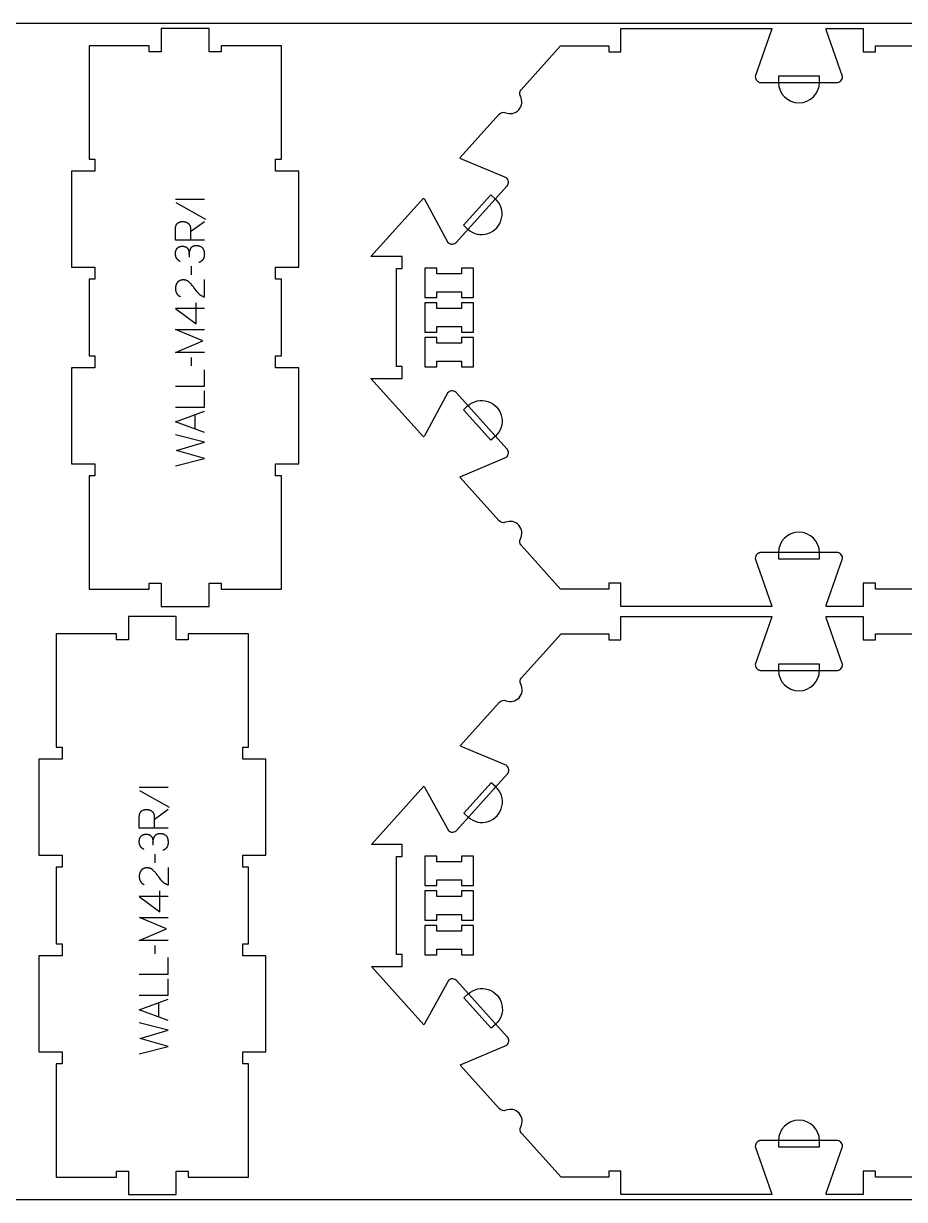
# Model space of a CAD drawing. Extents: x 0 to 4485, y 0 to 10771.
# Drawn here: x 678 to 1592, y 5669 to 6889 of the extents above; entities that cross this region are included whole.
import ezdxf

# ---------------------------------------------------------------- set-up
doc = ezdxf.new("R2010")
doc.units = 0
for name, color, linetype in [('0_SHEET_SPRUCEPLY_2440X122', 1, 'CONTINUOUS'), ('1_ANYTOOL_1MMDEEP_LABELS_S', 2, 'CONTINUOUS'), ('3_ANYTOOL_CUTTHROUGH_INSID', 4, 'CONTINUOUS'), ('4_ANYTOOL_CUTTHROUGH_OUTSI', 5, 'CONTINUOUS'), ('5_ANYTOOL_HALF_MILL_9MM_IN', 3, 'CONTINUOUS')]:
    doc.layers.add(name, color=color, linetype=linetype)

msp = doc.modelspace()

# ---------------------------------------------------------------- linework, layer by layer
at = {"layer": '0_SHEET_SPRUCEPLY_2440X122'}
msp.add_lwpolyline([(371.7, 6889.4), (371.7, 5669.4), (2811.7, 5669.4), (2811.7, 6889.4)], close=True, dxfattribs=at)
at = {"layer": '1_ANYTOOL_1MMDEEP_LABELS_S', "color": 2}
for points in [[(835.7, 6707.2), (865.7, 6707.2)], [(836.1, 6703.7), (866.9, 6686.5)], [(865.7, 6664.7), (835.7, 6664.7), (835.7, 6676.1), (835.7, 6676.5), (835.7, 6677), (835.7, 6677.2), (835.7, 6677.5), (835.7, 6677.7), (835.8, 6677.9), (835.8, 6678.1), (835.8, 6678.3), (835.9, 6678.6), (835.9, 6678.8), (836, 6679), (836, 6679.2), (836.1, 6679.3), (836.1, 6679.5), (836.2, 6679.7), (836.3, 6679.9), (836.3, 6680.1), (836.4, 6680.3), (836.5, 6680.4), (836.6, 6680.6), (836.7, 6680.8), (836.8, 6680.9), (836.9, 6681.1), (837, 6681.2), (837.1, 6681.4), (837.2, 6681.5), (837.3, 6681.6), (837.4, 6681.8), (837.5, 6681.9), (837.6, 6682), (837.7, 6682.2), (837.9, 6682.3), (838, 6682.4), (838.1, 6682.5), (838.3, 6682.6), (838.4, 6682.7), (838.6, 6682.8), (838.7, 6682.9), (838.9, 6683), (839, 6683.1), (839.2, 6683.2), (839.4, 6683.2), (839.5, 6683.3), (839.7, 6683.4), (839.9, 6683.5), (840.1, 6683.5), (840.3, 6683.6), (840.4, 6683.6), (840.6, 6683.7), (840.8, 6683.7), (841, 6683.8), (841.2, 6683.8), (841.4, 6683.9), (841.7, 6683.9), (841.9, 6683.9), (842.1, 6684), (842.3, 6684), (842.5, 6684), (843, 6684), (843.5, 6684), (843.7, 6684), (843.9, 6684), (844, 6684), (844.2, 6684), (844.4, 6684), (844.5, 6684), (844.7, 6683.9), (844.9, 6683.9), (845.1, 6683.9), (845.2, 6683.8), (845.4, 6683.8), (845.6, 6683.8), (845.7, 6683.7), (845.9, 6683.7), (846, 6683.6), (846.2, 6683.6), (846.4, 6683.5), (846.5, 6683.5), (846.7, 6683.4), (846.9, 6683.3), (847, 6683.3), (847.2, 6683.2), (847.3, 6683.1), (847.5, 6683), (847.6, 6682.9), (847.8, 6682.8), (847.9, 6682.8), (848.1, 6682.7), (848.2, 6682.6), (848.4, 6682.5), (848.5, 6682.4), (848.7, 6682.2), (848.8, 6682.1), (849, 6682), (849.1, 6681.9), (849.2, 6681.8), (849.4, 6681.7), (849.5, 6681.5), (849.6, 6681.4), (849.7, 6681.3), (849.8, 6681.1), (849.9, 6681), (850, 6680.9), (850.1, 6680.7), (850.2, 6680.6), (850.3, 6680.5), (850.4, 6680.3), (850.5, 6680.2), (850.5, 6680), (850.6, 6679.9), (850.7, 6679.7), (850.7, 6679.5), (850.8, 6679.4), (850.9, 6679.2), (850.9, 6679.1), (850.9, 6678.9), (851, 6678.7), (851, 6678.5), (851, 6678.4), (851.1, 6678.2), (851.1, 6678), (851.1, 6677.8), (851.1, 6677.7), (851.2, 6675.7), (851.2, 6673.7), (851.2, 6664.7)], [(851.2, 6673.7), (865.7, 6684.2)], [(840.6, 6642.6), (840.3, 6642.7), (840, 6642.9), (839.7, 6643.1), (839.4, 6643.3), (839.2, 6643.4), (838.9, 6643.6), (838.7, 6643.8), (838.5, 6643.9), (838.4, 6644), (838.3, 6644.1), (838.2, 6644.2), (838.1, 6644.3), (838, 6644.4), (837.9, 6644.6), (837.8, 6644.7), (837.7, 6644.8), (837.6, 6644.9), (837.5, 6645), (837.4, 6645.1), (837.3, 6645.2), (837.2, 6645.4), (837.1, 6645.5), (837, 6645.6), (837, 6645.7), (836.9, 6645.9), (836.8, 6646), (836.7, 6646.1), (836.7, 6646.3), (836.6, 6646.4), (836.5, 6646.5), (836.5, 6646.7), (836.4, 6646.8), (836.3, 6646.9), (836.3, 6647.1), (836.2, 6647.2), (836.2, 6647.4), (836.1, 6647.5), (836.1, 6647.7), (836, 6647.8), (836, 6648.1), (835.9, 6648.4), (835.8, 6648.7), (835.8, 6649.1), (835.7, 6649.4), (835.7, 6649.7), (835.7, 6650.1), (835.7, 6650.4), (835.7, 6650.8), (835.7, 6651), (835.7, 6651.2), (835.7, 6651.4), (835.7, 6651.6), (835.7, 6651.8), (835.7, 6652), (835.7, 6652.2), (835.8, 6652.4), (835.8, 6652.6), (835.8, 6652.8), (835.9, 6652.9), (835.9, 6653.1), (836, 6653.3), (836, 6653.5), (836.1, 6653.7), (836.1, 6653.8), (836.2, 6654), (836.3, 6654.2), (836.3, 6654.3), (836.4, 6654.5), (836.5, 6654.7), (836.5, 6654.8), (836.6, 6655), (836.7, 6655.1), (836.8, 6655.3), (836.9, 6655.4), (837, 6655.6), (837.1, 6655.7), (837.2, 6655.9), (837.3, 6656), (837.4, 6656.1), (837.5, 6656.3), (837.7, 6656.4), (837.8, 6656.5), (837.9, 6656.7), (838, 6656.8), (838.2, 6656.9), (838.3, 6657), (838.4, 6657.1), (838.6, 6657.2), (838.7, 6657.3), (838.9, 6657.4), (839, 6657.5), (839.2, 6657.6), (839.3, 6657.6), (839.5, 6657.7), (839.7, 6657.8), (839.8, 6657.9), (840, 6657.9), (840.2, 6658), (840.3, 6658), (840.5, 6658.1), (840.7, 6658.1), (840.9, 6658.2), (841.1, 6658.2), (841.3, 6658.2), (841.5, 6658.3), (841.7, 6658.3), (841.9, 6658.3), (842.1, 6658.3), (842.3, 6658.3), (842.5, 6658.3), (842.7, 6658.4), (843.2, 6658.3), (843.6, 6658.3), (843.9, 6658.3), (844.2, 6658.3), (844.5, 6658.2), (844.7, 6658.2), (844.8, 6658.2), (844.9, 6658.2), (845.1, 6658.1), (845.2, 6658.1), (845.4, 6658.1), (845.5, 6658), (845.6, 6658), (845.7, 6657.9), (845.9, 6657.9), (846, 6657.9), (846.1, 6657.8), (846.2, 6657.8), (846.3, 6657.7), (846.4, 6657.6), (846.5, 6657.6), (846.7, 6657.5), (846.8, 6657.5), (846.9, 6657.4), (847, 6657.3), (847, 6657.3), (847.1, 6657.2), (847.3, 6657), (847.5, 6656.9), (847.7, 6656.7), (847.8, 6656.6), (847.9, 6656.5), (848, 6656.4), (848, 6656.3), (848.1, 6656.2), (848.2, 6656.2), (848.3, 6656.1), (848.3, 6656), (848.4, 6655.9), (848.4, 6655.8), (848.5, 6655.7), (848.6, 6655.6), (848.6, 6655.5), (848.7, 6655.4), (848.7, 6655.3), (848.8, 6655.2), (848.8, 6655.1), (848.9, 6655), (848.9, 6654.9), (849, 6654.8), (849, 6654.7), (849.1, 6654.6), (849.1, 6654.5), (849.2, 6654.3), (849.3, 6654.1), (849.3, 6653.9), (849.4, 6653.7), (849.5, 6653.4), (849.5, 6653.2), (849.6, 6653), (849.6, 6652.8), (849.7, 6652.5), (849.7, 6652.3), (849.7, 6652.1), (849.8, 6651.8), (849.8, 6651.6), (849.8, 6651.4), (849.8, 6651.1), (849.8, 6650.9), (849.8, 6650.6), (849.9, 6646.9)], [(849.9, 6649.7), (849.9, 6650.1), (849.9, 6650.6), (850, 6651), (850.1, 6651.4), (850.1, 6651.8), (850.2, 6652.3), (850.3, 6652.7), (850.4, 6653.1), (850.5, 6653.5), (850.6, 6653.9), (850.8, 6654.3), (850.9, 6654.7), (851.1, 6655), (851.3, 6655.4), (851.4, 6655.8), (851.6, 6656.2), (851.7, 6656.3), (851.8, 6656.5), (851.9, 6656.6), (851.9, 6656.7), (852, 6656.8), (852, 6656.9), (852.1, 6656.9), (852.2, 6657), (852.2, 6657.1), (852.3, 6657.2), (852.4, 6657.2), (852.4, 6657.3), (852.5, 6657.4), (852.6, 6657.5), (852.6, 6657.5), (852.7, 6657.6), (852.8, 6657.7), (852.8, 6657.7), (852.9, 6657.8), (853, 6657.8), (853.1, 6657.9), (853.1, 6658), (853.2, 6658), (853.3, 6658.1), (853.4, 6658.1), (853.5, 6658.2), (853.5, 6658.2), (853.6, 6658.3), (853.7, 6658.3), (853.8, 6658.4), (853.9, 6658.4), (854, 6658.5), (854.1, 6658.5), (854.2, 6658.6), (854.3, 6658.6), (854.3, 6658.6), (854.5, 6658.7), (854.7, 6658.8), (854.9, 6658.8), (855.1, 6658.9), (855.4, 6658.9), (855.6, 6659), (855.8, 6659), (856, 6659.1), (856.2, 6659.1), (856.5, 6659.1), (856.7, 6659.1), (857, 6659.1), (857.2, 6659.1), (857.5, 6659.1), (857.8, 6659.1), (858, 6659.1), (858.3, 6659.1), (858.6, 6659.1), (858.8, 6659), (859.1, 6659), (859.3, 6659), (859.5, 6658.9), (859.8, 6658.9), (860, 6658.8), (860.2, 6658.8), (860.5, 6658.7), (860.7, 6658.6), (860.9, 6658.6), (861.1, 6658.5), (861.3, 6658.4), (861.5, 6658.3), (861.7, 6658.2), (861.9, 6658.2), (862, 6658.1), (862.2, 6657.9), (862.4, 6657.8), (862.5, 6657.7), (862.7, 6657.6), (862.9, 6657.5), (863, 6657.4), (863.1, 6657.3), (863.2, 6657.2), (863.2, 6657.2), (863.3, 6657.1), (863.4, 6657), (863.4, 6656.9), (863.5, 6656.9), (863.6, 6656.8), (863.7, 6656.6), (863.8, 6656.5), (863.9, 6656.3), (864, 6656.2), (864.1, 6656), (864.3, 6655.8), (864.4, 6655.6), (864.5, 6655.5), (864.5, 6655.3), (864.6, 6655.1), (864.7, 6654.9), (864.8, 6654.7), (864.9, 6654.5), (865, 6654.3), (865, 6654.1), (865.1, 6653.9), (865.2, 6653.7), (865.2, 6653.5), (865.3, 6653.3), (865.3, 6653.1), (865.4, 6652.8), (865.4, 6652.6), (865.5, 6652.4), (865.5, 6652.1), (865.5, 6651.9), (865.6, 6651.4), (865.6, 6650.9), (865.6, 6650.4), (865.7, 6649.9), (865.7, 6649.5), (865.6, 6649.1), (865.6, 6648.7), (865.6, 6648.4), (865.5, 6648), (865.5, 6647.9), (865.5, 6647.7), (865.4, 6647.5), (865.4, 6647.4), (865.3, 6647.2), (865.3, 6647), (865.3, 6646.9), (865.2, 6646.7), (865.2, 6646.5), (865.1, 6646.4), (865, 6646.2), (865, 6646.1), (864.9, 6645.9), (864.9, 6645.8), (864.8, 6645.6), (864.7, 6645.5), (864.6, 6645.4), (864.6, 6645.2), (864.5, 6645.1), (864.4, 6644.9), (864.3, 6644.8), (864.2, 6644.7), (864.1, 6644.5), (864, 6644.4), (864, 6644.3), (863.9, 6644.2), (863.8, 6644), (863.6, 6643.9), (863.5, 6643.8), (863.4, 6643.7), (863.3, 6643.6), (863.2, 6643.5), (863.1, 6643.4), (863, 6643.2), (862.8, 6643.1), (862.7, 6643), (862.6, 6642.9), (862.4, 6642.8), (862.3, 6642.7), (862.2, 6642.6), (862, 6642.5), (861.9, 6642.4), (861.7, 6642.3), (861.6, 6642.3), (861.3, 6642.1), (861, 6641.9), (860.6, 6641.8), (860.3, 6641.6), (860, 6641.5)], [(851.8, 6637.6), (851.9, 6628.8)], [(865.6, 6623.9), (865.6, 6605.6), (865.1, 6605.7), (864.9, 6605.8), (864.7, 6605.9), (864.4, 6606), (864.2, 6606.1), (864, 6606.2), (863.8, 6606.3), (863.6, 6606.4), (863.4, 6606.5), (863.2, 6606.6), (863, 6606.7), (862.8, 6606.8), (862.6, 6606.9), (862.4, 6607), (862.2, 6607.2), (862, 6607.3), (861.8, 6607.4), (861.6, 6607.6), (861.4, 6607.7), (861.3, 6607.8), (861.1, 6608), (860.9, 6608.1), (860.7, 6608.3), (860.6, 6608.4), (860.4, 6608.6), (860.2, 6608.8), (860.1, 6608.9), (859.9, 6609.1), (859.7, 6609.3), (859.4, 6609.6), (858.2, 6611.1), (857, 6612.6), (855.9, 6614.1), (854.7, 6615.6), (854.2, 6616.4), (853.6, 6617.1), (853, 6617.8), (852.4, 6618.5), (851.8, 6619.2), (851.2, 6619.8), (850.6, 6620.5), (850, 6621.1), (849.9, 6621.2), (849.7, 6621.4), (849.5, 6621.5), (849.4, 6621.6), (849.2, 6621.7), (849, 6621.9), (848.9, 6622), (848.7, 6622.1), (848.5, 6622.2), (848.3, 6622.3), (848.2, 6622.4), (848, 6622.5), (847.8, 6622.6), (847.6, 6622.7), (847.4, 6622.8), (847.2, 6622.8), (847, 6622.9), (846.9, 6623), (846.7, 6623), (846.5, 6623.1), (846.3, 6623.1), (846, 6623.2), (845.8, 6623.2), (845.6, 6623.3), (845.4, 6623.3), (845.2, 6623.3), (845, 6623.4), (844.8, 6623.4), (844.6, 6623.4), (844.3, 6623.4), (844.1, 6623.4), (843.9, 6623.4), (843.6, 6623.4), (843.4, 6623.4), (843.1, 6623.4), (842.9, 6623.4), (842.7, 6623.4), (842.4, 6623.3), (842.2, 6623.3), (842, 6623.3), (841.8, 6623.2), (841.6, 6623.2), (841.3, 6623.1), (841.1, 6623.1), (840.9, 6623), (840.7, 6622.9), (840.5, 6622.9), (840.3, 6622.8), (840.1, 6622.7), (840, 6622.6), (839.8, 6622.5), (839.6, 6622.4), (839.4, 6622.3), (839.3, 6622.2), (839.1, 6622.1), (838.9, 6622), (838.8, 6621.9), (838.6, 6621.8), (838.5, 6621.6), (838.3, 6621.5), (838.2, 6621.3), (838, 6621.2), (837.9, 6621), (837.8, 6620.9), (837.6, 6620.7), (837.5, 6620.6), (837.4, 6620.4), (837.3, 6620.2), (837.2, 6620.1), (837, 6619.9), (836.9, 6619.7), (836.8, 6619.5), (836.7, 6619.4), (836.6, 6619.2), (836.6, 6619), (836.5, 6618.8), (836.4, 6618.6), (836.3, 6618.4), (836.2, 6618.2), (836.2, 6618), (836.1, 6617.8), (836.1, 6617.6), (836, 6617.4), (836, 6617.2), (835.9, 6617), (835.9, 6616.8), (835.8, 6616.6), (835.8, 6616.4), (835.8, 6616.1), (835.7, 6615.9), (835.7, 6615.7), (835.7, 6615.5), (835.7, 6615.2), (835.7, 6615), (835.7, 6614.5), (835.7, 6614.1), (835.7, 6613.8), (835.7, 6613.4), (835.7, 6613.1), (835.8, 6612.7), (835.8, 6612.4), (835.9, 6612.1), (836, 6611.8), (836.1, 6611.4), (836.1, 6611.3), (836.2, 6611.1), (836.2, 6611), (836.3, 6610.8), (836.3, 6610.7), (836.4, 6610.5), (836.4, 6610.4), (836.5, 6610.3), (836.6, 6610.1), (836.6, 6610), (836.7, 6609.8), (836.8, 6609.7), (836.9, 6609.6), (836.9, 6609.4), (837, 6609.3), (837.1, 6609.2), (837.2, 6609), (837.3, 6608.9), (837.4, 6608.8), (837.5, 6608.7), (837.5, 6608.5), (837.6, 6608.4), (837.7, 6608.3), (837.9, 6608.2), (838, 6608.1), (838.1, 6608), (838.2, 6607.8), (838.3, 6607.7), (838.4, 6607.6), (838.5, 6607.5), (838.6, 6607.4), (838.8, 6607.3), (839, 6607.1), (839.3, 6606.9), (839.6, 6606.7), (839.8, 6606.5), (840.1, 6606.4), (840.4, 6606.2), (840.8, 6606)], [(865.7, 6593.7), (835.6, 6593.7), (857, 6577.7)], [(857, 6577.7), (857, 6599.5)], [(865.7, 6548.1), (835.7, 6548.1), (864, 6560.1), (835.8, 6572.1), (865.7, 6572.1)], [(851.8, 6543), (851.9, 6534.2)], [(835.7, 6513.2), (865.7, 6513.2), (865.7, 6530.3)], [(835.7, 6491.4), (865.7, 6491.4), (865.7, 6508.5)], [(865.7, 6465.2), (835.7, 6476.1), (865.7, 6487.1)], [(856.1, 6468.7), (856.1, 6483.6)], [(835.7, 6430.5), (865.7, 6438.2), (836.6, 6446.6), (865.7, 6455.1), (835.7, 6462.6)], [(798.1, 6097.2), (828.1, 6097.2)], [(798.5, 6093.7), (829.3, 6076.5)], [(828.1, 6054.7), (798.1, 6054.7), (798.1, 6066.1), (798.1, 6066.5), (798.1, 6067), (798.1, 6067.2), (798.1, 6067.5), (798.2, 6067.7), (798.2, 6067.9), (798.2, 6068.1), (798.3, 6068.3), (798.3, 6068.6), (798.3, 6068.8), (798.4, 6069), (798.4, 6069.2), (798.5, 6069.3), (798.6, 6069.5), (798.6, 6069.7), (798.7, 6069.9), (798.8, 6070.1), (798.8, 6070.3), (798.9, 6070.4), (799, 6070.6), (799.1, 6070.8), (799.2, 6070.9), (799.3, 6071.1), (799.4, 6071.2), (799.5, 6071.4), (799.6, 6071.5), (799.7, 6071.6), (799.8, 6071.8), (799.9, 6071.9), (800, 6072), (800.2, 6072.2), (800.3, 6072.3), (800.4, 6072.4), (800.6, 6072.5), (800.7, 6072.6), (800.8, 6072.7), (801, 6072.8), (801.1, 6072.9), (801.3, 6073), (801.4, 6073.1), (801.6, 6073.2), (801.8, 6073.2), (801.9, 6073.3), (802.1, 6073.4), (802.3, 6073.5), (802.5, 6073.5), (802.7, 6073.6), (802.9, 6073.6), (803.1, 6073.7), (803.2, 6073.7), (803.4, 6073.8), (803.7, 6073.8), (803.9, 6073.9), (804.1, 6073.9), (804.3, 6073.9), (804.5, 6074), (804.7, 6074), (805, 6074), (805.4, 6074), (805.9, 6074), (806.1, 6074), (806.3, 6074), (806.4, 6074), (806.6, 6074), (806.8, 6074), (807, 6074), (807.1, 6073.9), (807.3, 6073.9), (807.5, 6073.9), (807.6, 6073.8), (807.8, 6073.8), (808, 6073.8), (808.1, 6073.7), (808.3, 6073.7), (808.5, 6073.6), (808.6, 6073.6), (808.8, 6073.5), (808.9, 6073.5), (809.1, 6073.4), (809.3, 6073.3), (809.4, 6073.3), (809.6, 6073.2), (809.7, 6073.1), (809.9, 6073), (810, 6072.9), (810.2, 6072.8), (810.4, 6072.8), (810.5, 6072.7), (810.7, 6072.6), (810.8, 6072.5), (811, 6072.4), (811.1, 6072.2), (811.2, 6072.1), (811.4, 6072), (811.5, 6071.9), (811.7, 6071.8), (811.8, 6071.7), (811.9, 6071.5), (812, 6071.4), (812.1, 6071.3), (812.2, 6071.1), (812.4, 6071), (812.5, 6070.9), (812.5, 6070.7), (812.6, 6070.6), (812.7, 6070.5), (812.8, 6070.3), (812.9, 6070.2), (813, 6070), (813, 6069.9), (813.1, 6069.7), (813.2, 6069.5), (813.2, 6069.4), (813.3, 6069.2), (813.3, 6069.1), (813.4, 6068.9), (813.4, 6068.7), (813.4, 6068.5), (813.5, 6068.4), (813.5, 6068.2), (813.5, 6068), (813.5, 6067.8), (813.5, 6067.7), (813.6, 6065.7), (813.6, 6063.7), (813.6, 6054.7)], [(813.6, 6063.7), (828.1, 6074.2)], [(803, 6032.6), (802.7, 6032.7), (802.4, 6032.9), (802.1, 6033.1), (801.8, 6033.3), (801.6, 6033.4), (801.3, 6033.6), (801.1, 6033.8), (801, 6033.9), (800.8, 6034), (800.7, 6034.1), (800.6, 6034.2), (800.5, 6034.3), (800.4, 6034.4), (800.3, 6034.6), (800.2, 6034.7), (800.1, 6034.8), (800, 6034.9), (799.9, 6035), (799.8, 6035.1), (799.7, 6035.2), (799.6, 6035.4), (799.5, 6035.5), (799.5, 6035.6), (799.4, 6035.7), (799.3, 6035.9), (799.2, 6036), (799.2, 6036.1), (799.1, 6036.3), (799, 6036.4), (798.9, 6036.5), (798.9, 6036.7), (798.8, 6036.8), (798.8, 6036.9), (798.7, 6037.1), (798.7, 6037.2), (798.6, 6037.4), (798.6, 6037.5), (798.5, 6037.7), (798.5, 6037.8), (798.4, 6038.1), (798.3, 6038.4), (798.2, 6038.7), (798.2, 6039.1), (798.1, 6039.4), (798.1, 6039.7), (798.1, 6040.1), (798.1, 6040.4), (798.1, 6040.8), (798.1, 6041), (798.1, 6041.2), (798.1, 6041.4), (798.1, 6041.6), (798.1, 6041.8), (798.1, 6042), (798.2, 6042.2), (798.2, 6042.4), (798.2, 6042.6), (798.3, 6042.8), (798.3, 6042.9), (798.3, 6043.1), (798.4, 6043.3), (798.4, 6043.5), (798.5, 6043.7), (798.5, 6043.8), (798.6, 6044), (798.7, 6044.2), (798.7, 6044.3), (798.8, 6044.5), (798.9, 6044.7), (799, 6044.8), (799, 6045), (799.1, 6045.1), (799.2, 6045.3), (799.3, 6045.4), (799.4, 6045.6), (799.5, 6045.7), (799.6, 6045.9), (799.7, 6046), (799.8, 6046.1), (800, 6046.3), (800.1, 6046.4), (800.2, 6046.5), (800.3, 6046.7), (800.5, 6046.8), (800.6, 6046.9), (800.7, 6047), (800.9, 6047.1), (801, 6047.2), (801.1, 6047.3), (801.3, 6047.4), (801.4, 6047.5), (801.6, 6047.6), (801.8, 6047.6), (801.9, 6047.7), (802.1, 6047.8), (802.2, 6047.9), (802.4, 6047.9), (802.6, 6048), (802.8, 6048), (802.9, 6048.1), (803.1, 6048.1), (803.3, 6048.2), (803.5, 6048.2), (803.7, 6048.2), (803.9, 6048.3), (804.1, 6048.3), (804.3, 6048.3), (804.5, 6048.3), (804.7, 6048.3), (804.9, 6048.3), (805.1, 6048.4), (805.7, 6048.3), (806, 6048.3), (806.3, 6048.3), (806.6, 6048.3), (806.9, 6048.2), (807.1, 6048.2), (807.2, 6048.2), (807.4, 6048.2), (807.5, 6048.1), (807.6, 6048.1), (807.8, 6048.1), (807.9, 6048), (808, 6048), (808.2, 6047.9), (808.3, 6047.9), (808.4, 6047.9), (808.5, 6047.8), (808.6, 6047.8), (808.7, 6047.7), (808.9, 6047.6), (809, 6047.6), (809.1, 6047.5), (809.2, 6047.5), (809.3, 6047.4), (809.4, 6047.3), (809.5, 6047.3), (809.6, 6047.2), (809.7, 6047), (809.9, 6046.9), (810.1, 6046.7), (810.2, 6046.6), (810.3, 6046.5), (810.4, 6046.4), (810.5, 6046.3), (810.5, 6046.2), (810.6, 6046.2), (810.7, 6046.1), (810.7, 6046), (810.8, 6045.9), (810.9, 6045.8), (810.9, 6045.7), (811, 6045.6), (811, 6045.5), (811.1, 6045.4), (811.2, 6045.3), (811.2, 6045.2), (811.3, 6045.1), (811.3, 6045), (811.4, 6044.9), (811.4, 6044.8), (811.5, 6044.7), (811.5, 6044.6), (811.5, 6044.5), (811.6, 6044.3), (811.7, 6044.1), (811.8, 6043.9), (811.8, 6043.7), (811.9, 6043.4), (811.9, 6043.2), (812, 6043), (812, 6042.8), (812.1, 6042.5), (812.1, 6042.3), (812.1, 6042.1), (812.2, 6041.8), (812.2, 6041.6), (812.2, 6041.4), (812.2, 6041.1), (812.2, 6040.9), (812.3, 6040.6), (812.3, 6036.9)], [(812.3, 6039.7), (812.3, 6040.1), (812.4, 6040.6), (812.4, 6041), (812.5, 6041.4), (812.5, 6041.8), (812.6, 6042.3), (812.7, 6042.7), (812.8, 6043.1), (812.9, 6043.5), (813.1, 6043.9), (813.2, 6044.3), (813.3, 6044.7), (813.5, 6045), (813.7, 6045.4), (813.8, 6045.8), (814, 6046.2), (814.1, 6046.3), (814.2, 6046.5), (814.3, 6046.6), (814.4, 6046.7), (814.4, 6046.8), (814.5, 6046.9), (814.5, 6046.9), (814.6, 6047), (814.6, 6047.1), (814.7, 6047.2), (814.8, 6047.2), (814.8, 6047.3), (814.9, 6047.4), (815, 6047.5), (815, 6047.5), (815.1, 6047.6), (815.2, 6047.7), (815.3, 6047.7), (815.3, 6047.8), (815.4, 6047.8), (815.5, 6047.9), (815.6, 6048), (815.6, 6048), (815.7, 6048.1), (815.8, 6048.1), (815.9, 6048.2), (816, 6048.2), (816, 6048.3), (816.1, 6048.3), (816.2, 6048.4), (816.3, 6048.4), (816.4, 6048.5), (816.5, 6048.5), (816.6, 6048.6), (816.7, 6048.6), (816.8, 6048.6), (817, 6048.7), (817.1, 6048.8), (817.4, 6048.8), (817.6, 6048.9), (817.8, 6048.9), (818, 6049), (818.2, 6049), (818.4, 6049.1), (818.7, 6049.1), (818.9, 6049.1), (819.1, 6049.1), (819.4, 6049.1), (819.6, 6049.1), (819.9, 6049.1), (820.2, 6049.1), (820.4, 6049.1), (820.7, 6049.1), (821, 6049.1), (821.2, 6049), (821.5, 6049), (821.7, 6049), (822, 6048.9), (822.2, 6048.9), (822.4, 6048.8), (822.6, 6048.8), (822.9, 6048.7), (823.1, 6048.6), (823.3, 6048.6), (823.5, 6048.5), (823.7, 6048.4), (823.9, 6048.3), (824.1, 6048.2), (824.3, 6048.2), (824.4, 6048.1), (824.6, 6047.9), (824.8, 6047.8), (825, 6047.7), (825.1, 6047.6), (825.3, 6047.5), (825.4, 6047.4), (825.5, 6047.3), (825.6, 6047.2), (825.6, 6047.2), (825.7, 6047.1), (825.8, 6047), (825.8, 6046.9), (825.9, 6046.9), (826, 6046.8), (826.1, 6046.6), (826.2, 6046.5), (826.3, 6046.3), (826.5, 6046.2), (826.6, 6046), (826.7, 6045.8), (826.8, 6045.6), (826.9, 6045.5), (827, 6045.3), (827.1, 6045.1), (827.1, 6044.9), (827.2, 6044.7), (827.3, 6044.5), (827.4, 6044.3), (827.4, 6044.1), (827.5, 6043.9), (827.6, 6043.7), (827.6, 6043.5), (827.7, 6043.3), (827.7, 6043.1), (827.8, 6042.8), (827.8, 6042.6), (827.9, 6042.4), (827.9, 6042.1), (827.9, 6041.9), (828, 6041.4), (828, 6040.9), (828.1, 6040.4), (828.1, 6039.9), (828.1, 6039.5), (828, 6039.1), (828, 6038.7), (828, 6038.4), (827.9, 6038), (827.9, 6037.9), (827.9, 6037.7), (827.8, 6037.5), (827.8, 6037.4), (827.8, 6037.2), (827.7, 6037), (827.7, 6036.9), (827.6, 6036.7), (827.6, 6036.5), (827.5, 6036.4), (827.5, 6036.2), (827.4, 6036.1), (827.3, 6035.9), (827.3, 6035.8), (827.2, 6035.6), (827.1, 6035.5), (827.1, 6035.4), (827, 6035.2), (826.9, 6035.1), (826.8, 6034.9), (826.7, 6034.8), (826.6, 6034.7), (826.6, 6034.5), (826.5, 6034.4), (826.4, 6034.3), (826.3, 6034.2), (826.2, 6034), (826.1, 6033.9), (826, 6033.8), (825.8, 6033.7), (825.7, 6033.6), (825.6, 6033.5), (825.5, 6033.4), (825.4, 6033.2), (825.3, 6033.1), (825.1, 6033), (825, 6032.9), (824.9, 6032.8), (824.7, 6032.7), (824.6, 6032.6), (824.5, 6032.5), (824.3, 6032.4), (824.2, 6032.3), (824, 6032.3), (823.7, 6032.1), (823.4, 6031.9), (823.1, 6031.8), (822.7, 6031.6), (822.4, 6031.5)], [(814.2, 6027.6), (814.3, 6018.8)], [(828, 6013.9), (828, 5995.6), (827.5, 5995.7), (827.3, 5995.8), (827.1, 5995.9), (826.9, 5996), (826.6, 5996.1), (826.4, 5996.2), (826.2, 5996.3), (826, 5996.4), (825.8, 5996.5), (825.6, 5996.6), (825.4, 5996.7), (825.2, 5996.8), (825, 5996.9), (824.8, 5997), (824.6, 5997.2), (824.4, 5997.3), (824.2, 5997.4), (824, 5997.6), (823.9, 5997.7), (823.7, 5997.8), (823.5, 5998), (823.3, 5998.1), (823.1, 5998.3), (823, 5998.4), (822.8, 5998.6), (822.6, 5998.8), (822.5, 5998.9), (822.3, 5999.1), (822.1, 5999.3), (821.8, 5999.6), (820.6, 6001.1), (819.4, 6002.6), (818.3, 6004.1), (817.1, 6005.6), (816.6, 6006.4), (816, 6007.1), (815.4, 6007.8), (814.8, 6008.5), (814.3, 6009.2), (813.7, 6009.8), (813, 6010.5), (812.4, 6011.1), (812.3, 6011.2), (812.1, 6011.4), (812, 6011.5), (811.8, 6011.6), (811.6, 6011.7), (811.5, 6011.9), (811.3, 6012), (811.1, 6012.1), (810.9, 6012.2), (810.8, 6012.3), (810.6, 6012.4), (810.4, 6012.5), (810.2, 6012.6), (810, 6012.7), (809.8, 6012.8), (809.7, 6012.8), (809.5, 6012.9), (809.3, 6013), (809.1, 6013), (808.9, 6013.1), (808.7, 6013.1), (808.5, 6013.2), (808.3, 6013.2), (808, 6013.3), (807.8, 6013.3), (807.6, 6013.3), (807.4, 6013.4), (807.2, 6013.4), (807, 6013.4), (806.8, 6013.4), (806.5, 6013.4), (806.3, 6013.4), (806, 6013.4), (805.8, 6013.4), (805.6, 6013.4), (805.3, 6013.4), (805.1, 6013.4), (804.9, 6013.3), (804.6, 6013.3), (804.4, 6013.3), (804.2, 6013.2), (804, 6013.2), (803.8, 6013.1), (803.5, 6013.1), (803.3, 6013), (803.1, 6012.9), (802.9, 6012.9), (802.8, 6012.8), (802.6, 6012.7), (802.4, 6012.6), (802.2, 6012.5), (802, 6012.4), (801.8, 6012.3), (801.7, 6012.2), (801.5, 6012.1), (801.3, 6012), (801.2, 6011.9), (801, 6011.8), (800.9, 6011.6), (800.7, 6011.5), (800.6, 6011.3), (800.4, 6011.2), (800.3, 6011), (800.2, 6010.9), (800, 6010.7), (799.9, 6010.6), (799.8, 6010.4), (799.7, 6010.2), (799.6, 6010.1), (799.5, 6009.9), (799.4, 6009.7), (799.3, 6009.5), (799.2, 6009.4), (799.1, 6009.2), (799, 6009), (798.9, 6008.8), (798.8, 6008.6), (798.7, 6008.4), (798.7, 6008.2), (798.6, 6008), (798.5, 6007.8), (798.5, 6007.6), (798.4, 6007.4), (798.4, 6007.2), (798.3, 6007), (798.3, 6006.8), (798.2, 6006.6), (798.2, 6006.4), (798.2, 6006.1), (798.1, 6005.9), (798.1, 6005.7), (798.1, 6005.5), (798.1, 6005.2), (798.1, 6005), (798.1, 6004.5), (798.1, 6004.1), (798.1, 6003.8), (798.1, 6003.4), (798.2, 6003.1), (798.2, 6002.7), (798.3, 6002.4), (798.3, 6002.1), (798.4, 6001.8), (798.5, 6001.4), (798.5, 6001.3), (798.6, 6001.1), (798.6, 6001), (798.7, 6000.8), (798.7, 6000.7), (798.8, 6000.5), (798.8, 6000.4), (798.9, 6000.3), (799, 6000.1), (799, 6000), (799.1, 5999.8), (799.2, 5999.7), (799.3, 5999.6), (799.3, 5999.4), (799.4, 5999.3), (799.5, 5999.2), (799.6, 5999), (799.7, 5998.9), (799.8, 5998.8), (799.9, 5998.7), (800, 5998.5), (800.1, 5998.4), (800.2, 5998.3), (800.3, 5998.2), (800.4, 5998.1), (800.5, 5998), (800.6, 5997.8), (800.7, 5997.7), (800.8, 5997.6), (800.9, 5997.5), (801.1, 5997.4), (801.2, 5997.3), (801.4, 5997.1), (801.7, 5996.9), (802, 5996.7), (802.3, 5996.5), (802.6, 5996.4), (802.9, 5996.2), (803.2, 5996)], [(828.1, 5983.7), (798, 5983.7), (819.4, 5967.7)], [(819.4, 5967.7), (819.4, 5989.5)], [(828.1, 5938.1), (798.1, 5938.1), (826.4, 5950.1), (798.2, 5962.1), (828.1, 5962.1)], [(814.2, 5933), (814.3, 5924.2)], [(798.1, 5903.2), (828.1, 5903.2), (828.1, 5920.3)], [(798.1, 5881.4), (828.1, 5881.4), (828.1, 5898.5)], [(828.1, 5855.2), (798.1, 5866.1), (828.1, 5877.1)], [(818.5, 5858.7), (818.5, 5873.6)], [(798.1, 5820.5), (828.1, 5828.2), (799, 5836.6), (828.1, 5845.1), (798.1, 5852.6)]]:
    msp.add_lwpolyline(points, dxfattribs=at)
at = {"layer": '3_ANYTOOL_CUTTHROUGH_INSID', "color": 4}
for points in [[(1132.3, 6611.2), (1132.3, 6605.2), (1144.8, 6605.2), (1144.8, 6635.7), (1132.3, 6635.7), (1132.3, 6629.7), (1106.8, 6629.7), (1106.8, 6635.7), (1094.3, 6635.7), (1094.3, 6605.2), (1106.8, 6605.2), (1106.8, 6611.2)], [(1132.3, 6593.7), (1106.8, 6593.7), (1106.8, 6599.7), (1094.3, 6599.7), (1094.3, 6569.2), (1106.8, 6569.2), (1106.8, 6575.2), (1132.3, 6575.2), (1132.3, 6569.2), (1144.8, 6569.2), (1144.8, 6599.7), (1132.3, 6599.7)], [(1132.3, 6557.7), (1106.8, 6557.7), (1106.8, 6563.7), (1094.3, 6563.7), (1094.3, 6533.2), (1106.8, 6533.2), (1106.8, 6539.2), (1132.3, 6539.2), (1132.3, 6533.2), (1144.8, 6533.2), (1144.8, 6563.7), (1132.3, 6563.7)], [(1106.8, 6001.2), (1132.3, 6001.2), (1132.3, 5995.2), (1144.8, 5995.2), (1144.8, 6025.7), (1132.3, 6025.7), (1132.3, 6019.7), (1106.8, 6019.7), (1106.8, 6025.7), (1094.3, 6025.7), (1094.3, 5995.2), (1106.8, 5995.2)], [(1106.8, 5965.2), (1132.3, 5965.2), (1132.3, 5959.2), (1144.8, 5959.2), (1144.8, 5989.7), (1132.3, 5989.7), (1132.3, 5983.7), (1106.8, 5983.7), (1106.8, 5989.7), (1094.3, 5989.7), (1094.3, 5959.2), (1106.8, 5959.2)], [(1132.3, 5953.7), (1132.3, 5947.7), (1106.8, 5947.7), (1106.8, 5953.7), (1094.3, 5953.7), (1094.3, 5923.2), (1106.8, 5923.2), (1106.8, 5929.2), (1132.3, 5929.2), (1132.3, 5923.2), (1144.8, 5923.2), (1144.8, 5953.7)]]:
    msp.add_lwpolyline(points, close=True, dxfattribs=at)
at = {"layer": '4_ANYTOOL_CUTTHROUGH_OUTSI', "color": 5}
for points in [[(963.5, 6432.7), (963.5, 6532.2), (939.5, 6532.2), (939.5, 6544.7), (945.5, 6544.7), (945.5, 6624.2), (939.5, 6624.2), (939.5, 6636.7), (963.5, 6636.7), (963.5, 6736.2), (939.5, 6736.2), (939.5, 6748.7), (945.5, 6748.7), (945.5, 6866.2), (883, 6866.2), (883, 6860.2), (870.5, 6860.2), (870.5, 6884.2), (821, 6884.2), (821, 6860.2), (808.5, 6860.2), (808.5, 6866.2), (746, 6866.2), (746, 6748.7), (752, 6748.7), (752, 6736.2), (728, 6736.2), (728, 6636.7), (752, 6636.7), (752, 6624.2), (746, 6624.2), (746, 6544.7), (752, 6544.7), (752, 6532.2), (728, 6532.2), (728, 6432.7), (752, 6432.7), (752, 6420.2), (746, 6420.2), (746, 6302.7), (808.5, 6302.7), (808.5, 6308.7), (821, 6308.7), (821, 6284.7), (870.5, 6284.7), (870.5, 6308.7), (883, 6308.7), (883, 6302.7), (945.5, 6302.7), (945.5, 6420.2), (939.5, 6420.2), (939.5, 6432.7)], [(929.5, 5822.7), (929.5, 5922.2), (905.5, 5922.2), (905.5, 5934.7), (911.5, 5934.7), (911.5, 6014.2), (905.5, 6014.2), (905.5, 6026.7), (929.5, 6026.7), (929.5, 6126.2), (905.5, 6126.2), (905.5, 6138.7), (911.5, 6138.7), (911.5, 6256.2), (849, 6256.2), (849, 6250.2), (836.5, 6250.2), (836.5, 6274.2), (787, 6274.2), (787, 6250.2), (774.5, 6250.2), (774.5, 6256.2), (712, 6256.2), (712, 6138.7), (718, 6138.7), (718, 6126.2), (694, 6126.2), (694, 6026.7), (718, 6026.7), (718, 6014.2), (712, 6014.2), (712, 5934.7), (718, 5934.7), (718, 5922.2), (694, 5922.2), (694, 5822.7), (718, 5822.7), (718, 5810.2), (712, 5810.2), (712, 5692.7), (774.5, 5692.7), (774.5, 5698.7), (787, 5698.7), (787, 5674.7), (836.5, 5674.7), (836.5, 5698.7), (849, 5698.7), (849, 5692.7), (911.5, 5692.7), (911.5, 5810.2), (905.5, 5810.2), (905.5, 5822.7)]]:
    msp.add_lwpolyline(points, close=True, dxfattribs=at)
for points in [[(1612, 6302.7), (1561.5, 6302.7), (1561.5, 6308.7), (1549, 6308.7), (1549, 6284.7), (1510.4, 6284.7), (1510.4, 6284.7, -0.061485), (1510.6, 6286.1), (1527.5, 6334.3), (1527.5, 6334.4), (1527.5, 6334.4), (1527.5, 6334.4, 0.414214), (1521.2, 6340.7), (1443.2, 6340.7), (1443.1, 6340.7), (1442.9, 6340.7), (1442.8, 6340.7), (1442.6, 6340.6), (1442.5, 6340.6), (1442.3, 6340.6), (1442.2, 6340.6), (1442, 6340.6), (1441.9, 6340.5), (1441.7, 6340.5), (1441.6, 6340.4), (1441.4, 6340.4), (1441.3, 6340.4), (1441.1, 6340.3), (1441, 6340.3), (1440.9, 6340.2), (1440.7, 6340.1), (1440.6, 6340.1), (1440.4, 6340), (1440.3, 6339.9), (1440.2, 6339.9), (1440, 6339.8), (1439.9, 6339.7), (1439.8, 6339.6), (1439.6, 6339.5), (1439.5, 6339.4), (1439.4, 6339.3), (1439.3, 6339.2), (1439.2, 6339.2), (1439, 6339), (1438.9, 6338.9), (1438.8, 6338.8, 0.198912), (1437, 6334.4), (1437, 6334.4), (1437, 6334.3), (1453.9, 6286.1), (1453.9, 6286.1, -0.061485), (1454.1, 6284.7), (1437, 6284.7), (1319.1, 6284.7), (1297.6, 6284.7), (1297.6, 6308.7), (1285.1, 6308.7), (1285.1, 6302.7), (1235.1, 6302.7), (1194.1, 6348.2), (1194.1, 6348.2, -0.317837), (1193.4, 6354.8, 0.707107), (1177.9, 6372, -0.317837), (1171.4, 6373.4), (1130.5, 6418.9, -0.061485), (1131.7, 6419.6), (1178.9, 6439.4), (1178.9, 6439.4), (1179, 6439.4), (1179, 6439.4, 0.198912), (1181, 6443.7), (1181, 6443.9), (1181, 6444), (1181, 6444.2), (1181, 6444.3), (1181, 6444.5), (1181, 6444.6), (1181, 6444.8), (1181, 6444.9), (1180.9, 6445.1), (1180.9, 6445.2), (1180.9, 6445.4), (1180.8, 6445.5), (1180.8, 6445.7), (1180.8, 6445.8), (1180.7, 6446), (1180.7, 6446.1), (1180.6, 6446.3), (1180.6, 6446.4), (1180.5, 6446.6), (1180.4, 6446.7), (1180.4, 6446.9), (1180.3, 6447), (1180.2, 6447.1), (1180.1, 6447.3), (1180.1, 6447.4), (1180, 6447.5), (1179.9, 6447.6), (1179.8, 6447.8), (1179.7, 6447.9), (1179.6, 6448), (1179.5, 6448.1), (1179.4, 6448.2), (1127.2, 6506.2, 0.414214), (1118.4, 6506.7), (1118.4, 6506.6), (1118.3, 6506.6), (1093.8, 6461.7), (1093.8, 6461.7, -0.061485), (1092.9, 6460.6), (1038.4, 6521.2), (1070.8, 6521.2), (1070.8, 6533.7), (1064.8, 6533.7), (1064.8, 6635.2), (1070.8, 6635.2), (1070.8, 6647.7), (1038.4, 6647.7), (1092.9, 6708.2), (1092.9, 6708.2, -0.061485), (1093.8, 6707.1), (1118.3, 6662.2), (1118.4, 6662.2), (1118.4, 6662.2), (1118.4, 6662.2, 0.414214), (1127.2, 6662.6), (1179.4, 6720.6), (1179.5, 6720.7), (1179.6, 6720.8), (1179.7, 6721), (1179.8, 6721.1), (1179.9, 6721.2), (1180, 6721.3), (1180.1, 6721.5), (1180.1, 6721.6), (1180.2, 6721.7), (1180.3, 6721.9), (1180.4, 6722), (1180.4, 6722.1), (1180.5, 6722.3), (1180.6, 6722.4), (1180.6, 6722.6), (1180.7, 6722.7), (1180.7, 6722.8), (1180.8, 6723), (1180.8, 6723.1), (1180.8, 6723.3), (1180.9, 6723.4), (1180.9, 6723.6), (1180.9, 6723.8), (1181, 6723.9), (1181, 6724.1), (1181, 6724.2), (1181, 6724.4), (1181, 6724.5), (1181, 6724.7), (1181, 6724.8), (1181, 6725), (1181, 6725.1, 0.198912), (1179, 6729.4), (1178.9, 6729.5), (1178.9, 6729.5), (1131.7, 6749.2), (1131.7, 6749.2, -0.061485), (1130.5, 6750), (1171.4, 6795.4, -0.317837), (1177.9, 6796.9, 0.707107), (1193.4, 6814, -0.317837), (1194.1, 6820.6), (1235.1, 6866.2), (1285.1, 6866.2), (1285.1, 6860.2), (1297.6, 6860.2), (1297.6, 6884.2), (1319.1, 6884.2), (1437, 6884.2), (1454.1, 6884.2), (1454.1, 6884.2, -0.061485), (1453.9, 6882.8), (1437, 6834.5), (1437, 6834.5), (1437, 6834.4), (1437, 6834.4, 0.198912), (1438.8, 6830), (1438.9, 6829.9), (1439, 6829.8), (1439.2, 6829.7), (1439.3, 6829.6), (1439.4, 6829.5), (1439.5, 6829.4), (1439.6, 6829.3), (1439.8, 6829.2), (1439.9, 6829.1), (1440, 6829.1), (1440.2, 6829), (1440.3, 6828.9), (1440.4, 6828.8), (1440.6, 6828.8), (1440.7, 6828.7), (1440.9, 6828.6), (1441, 6828.6), (1441.1, 6828.5), (1441.3, 6828.5), (1441.4, 6828.4), (1441.6, 6828.4), (1441.7, 6828.4), (1441.9, 6828.3), (1442, 6828.3), (1442.2, 6828.3), (1442.3, 6828.2), (1442.5, 6828.2), (1442.6, 6828.2), (1442.8, 6828.2), (1442.9, 6828.2), (1443.1, 6828.2), (1443.2, 6828.2), (1521.2, 6828.2, 0.414214), (1527.5, 6834.4), (1527.5, 6834.5), (1527.5, 6834.5), (1510.6, 6882.8), (1510.6, 6882.8, -0.061485), (1510.4, 6884.2), (1549, 6884.2), (1549, 6860.2), (1561.5, 6860.2), (1561.5, 6866.2), (1612, 6866.2)], [(1612, 5692.7), (1561.5, 5692.7), (1561.5, 5698.7), (1549, 5698.7), (1549, 5674.7), (1510.4, 5674.7), (1510.4, 5674.7, -0.061485), (1510.6, 5676.1), (1527.5, 5724.3), (1527.5, 5724.4), (1527.5, 5724.4), (1527.5, 5724.4, 0.414214), (1521.2, 5730.7), (1443.2, 5730.7), (1443.1, 5730.7), (1442.9, 5730.7), (1442.8, 5730.7), (1442.6, 5730.6), (1442.5, 5730.6), (1442.3, 5730.6), (1442.2, 5730.6), (1442, 5730.6), (1441.9, 5730.5), (1441.7, 5730.5), (1441.6, 5730.4), (1441.4, 5730.4), (1441.3, 5730.4), (1441.1, 5730.3), (1441, 5730.3), (1440.9, 5730.2), (1440.7, 5730.1), (1440.6, 5730.1), (1440.4, 5730), (1440.3, 5729.9), (1440.2, 5729.9), (1440, 5729.8), (1439.9, 5729.7), (1439.8, 5729.6), (1439.6, 5729.5), (1439.5, 5729.4), (1439.4, 5729.3), (1439.3, 5729.2), (1439.2, 5729.1), (1439, 5729), (1438.9, 5728.9), (1438.8, 5728.8, 0.198912), (1437, 5724.4), (1437, 5724.4), (1437, 5724.3), (1453.9, 5676.1), (1453.9, 5676.1, -0.061485), (1454.1, 5674.7), (1437, 5674.7), (1319.1, 5674.7), (1297.6, 5674.7), (1297.6, 5698.7), (1285.1, 5698.7), (1285.1, 5692.7), (1235.5, 5692.7), (1194.5, 5738.2), (1194.5, 5738.2, -0.317837), (1193.7, 5744.8, 0.707107), (1178.3, 5762, -0.317837), (1171.8, 5763.4), (1130.9, 5808.9, -0.061485), (1132.1, 5809.6), (1179.3, 5829.4), (1179.3, 5829.4), (1179.3, 5829.4), (1179.3, 5829.4, 0.198912), (1181.4, 5833.7), (1181.4, 5833.9), (1181.4, 5834), (1181.4, 5834.2), (1181.4, 5834.3), (1181.4, 5834.5), (1181.4, 5834.6), (1181.4, 5834.8), (1181.3, 5834.9), (1181.3, 5835.1), (1181.3, 5835.2), (1181.2, 5835.4), (1181.2, 5835.5), (1181.2, 5835.7), (1181.1, 5835.8), (1181.1, 5836), (1181, 5836.1), (1181, 5836.3), (1180.9, 5836.4), (1180.9, 5836.6), (1180.8, 5836.7), (1180.7, 5836.9), (1180.7, 5837), (1180.6, 5837.1), (1180.5, 5837.3), (1180.4, 5837.4), (1180.3, 5837.5), (1180.3, 5837.6), (1180.2, 5837.8), (1180.1, 5837.9), (1180, 5838), (1179.9, 5838.1), (1179.8, 5838.2), (1127.6, 5896.2, 0.414214), (1118.8, 5896.7), (1118.7, 5896.6), (1118.7, 5896.6), (1094.1, 5851.7), (1094.1, 5851.7, -0.061485), (1093.3, 5850.6), (1038.8, 5911.2), (1070.8, 5911.2), (1070.8, 5923.7), (1064.8, 5923.7), (1064.8, 6025.2), (1070.8, 6025.2), (1070.8, 6037.7), (1038.8, 6037.7), (1093.3, 6098.2), (1093.3, 6098.2, -0.061485), (1094.1, 6097.1), (1118.7, 6052.2), (1118.7, 6052.2), (1118.8, 6052.2), (1118.8, 6052.2, 0.414214), (1127.6, 6052.6), (1179.8, 6110.6), (1179.9, 6110.7), (1180, 6110.8), (1180.1, 6111), (1180.2, 6111.1), (1180.3, 6111.2), (1180.3, 6111.3), (1180.4, 6111.5), (1180.5, 6111.6), (1180.6, 6111.7), (1180.7, 6111.9), (1180.7, 6112), (1180.8, 6112.1), (1180.9, 6112.3), (1180.9, 6112.4), (1181, 6112.6), (1181, 6112.7), (1181.1, 6112.8), (1181.1, 6113), (1181.2, 6113.1), (1181.2, 6113.3), (1181.2, 6113.4), (1181.3, 6113.6), (1181.3, 6113.8), (1181.3, 6113.9), (1181.4, 6114.1), (1181.4, 6114.2), (1181.4, 6114.4), (1181.4, 6114.5), (1181.4, 6114.7), (1181.4, 6114.8), (1181.4, 6115), (1181.4, 6115.1, 0.198912), (1179.3, 6119.4), (1179.3, 6119.5), (1179.3, 6119.5), (1132.1, 6139.2), (1132.1, 6139.2, -0.061485), (1130.9, 6140), (1171.8, 6185.4, -0.317837), (1178.3, 6186.9, 0.707107), (1193.7, 6204, -0.317837), (1194.5, 6210.6), (1235.5, 6256.2), (1285.1, 6256.2), (1285.1, 6250.2), (1297.6, 6250.2), (1297.6, 6274.2), (1319.1, 6274.2), (1437, 6274.2), (1454.1, 6274.2), (1454.1, 6274.2, -0.061485), (1453.9, 6272.8), (1437, 6224.5), (1437, 6224.5), (1437, 6224.4), (1437, 6224.4, 0.198912), (1438.8, 6220), (1438.9, 6219.9), (1439, 6219.8), (1439.2, 6219.7), (1439.3, 6219.6), (1439.4, 6219.5), (1439.5, 6219.4), (1439.6, 6219.3), (1439.8, 6219.2), (1439.9, 6219.1), (1440, 6219.1), (1440.2, 6219), (1440.3, 6218.9), (1440.4, 6218.8), (1440.6, 6218.8), (1440.7, 6218.7), (1440.9, 6218.6), (1441, 6218.6), (1441.1, 6218.5), (1441.3, 6218.5), (1441.4, 6218.4), (1441.6, 6218.4), (1441.7, 6218.4), (1441.9, 6218.3), (1442, 6218.3), (1442.2, 6218.3), (1442.3, 6218.2), (1442.5, 6218.2), (1442.6, 6218.2), (1442.8, 6218.2), (1442.9, 6218.2), (1443.1, 6218.2), (1443.2, 6218.2), (1521.2, 6218.2, 0.414214), (1527.5, 6224.4), (1527.5, 6224.5), (1527.5, 6224.5), (1510.6, 6272.8), (1510.6, 6272.8, -0.061485), (1510.4, 6274.2), (1549, 6274.2), (1549, 6250.2), (1561.5, 6250.2), (1561.5, 6256.2), (1612, 6256.2)]]:
    msp.add_lwpolyline(points, format="xyb", dxfattribs=at)
at = {"layer": '5_ANYTOOL_HALF_MILL_9MM_IN'}
for points in [[(1461, 6828.4, 1), (1503.5, 6828.4), (1503.5, 6828.7), (1503.5, 6834.7), (1461, 6834.7), (1461, 6828.7), (1461, 6828.4)], [(1138.9, 6676, 1), (1167.4, 6707.6), (1167.2, 6707.7), (1162.7, 6711.8), (1134.3, 6680.2), (1138.7, 6676.2), (1138.9, 6676)], [(1138.9, 6492.8, -1), (1167.4, 6461.3), (1167.2, 6461.1), (1162.7, 6457.1), (1134.3, 6488.7), (1138.7, 6492.7), (1138.9, 6492.8)], [(1503.5, 6340.4, 1), (1461, 6340.4), (1461, 6340.2), (1461, 6334.2), (1503.5, 6334.2), (1503.5, 6340.2), (1503.5, 6340.4)], [(1461, 6218.4, 1), (1503.5, 6218.4), (1503.5, 6218.7), (1503.5, 6224.7), (1461, 6224.7), (1461, 6218.7), (1461, 6218.4)], [(1139.3, 6066, 1), (1167.7, 6097.6), (1167.5, 6097.7), (1163.1, 6101.8), (1134.6, 6070.2), (1139.1, 6066.2), (1139.3, 6066)], [(1139.3, 5882.8, -1), (1167.7, 5851.3), (1167.5, 5851.1), (1163.1, 5847.1), (1134.6, 5878.7), (1139.1, 5882.7), (1139.3, 5882.8)], [(1503.5, 5730.4, 1), (1461, 5730.4), (1461, 5730.2), (1461, 5724.2), (1503.5, 5724.2), (1503.5, 5730.2), (1503.5, 5730.4)]]:
    msp.add_lwpolyline(points, format="xyb", close=True, dxfattribs=at)

doc.saveas('drawing.dxf')
